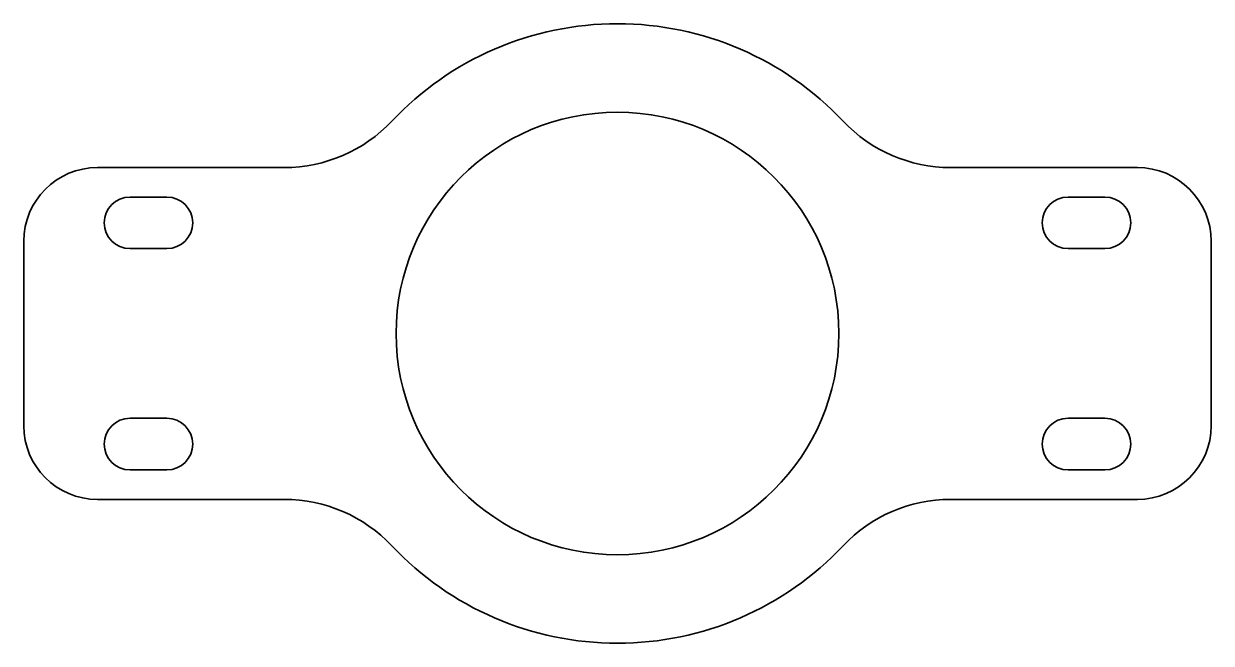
# Model space of a CAD drawing. Header units: inches. Extents: x 0 to 161, y 0 to 84.
import ezdxf

# ---------------------------------------------------------------- set-up
doc = ezdxf.new("R2010")
doc.units = ezdxf.units.IN
doc.header["$MEASUREMENT"] = 0
doc.layers.add('SIMUMAK Visible (ISO)', color=7, linetype='Continuous', lineweight=35)

# ---------------------------------------------------------------- blocks, each defined once
blk = doc.blocks.new('CDR-IN-V029-CBA001_Sheet_2_CDR-IN-V029-CBA001')
at = {"layer": 'SIMUMAK Visible (ISO)'}
for p, q in [((-70.46, 22.5), (-45.14, 22.5)), ((45.14, 22.5), (70.46, 22.5)), ((-66.06, 18.5), (-61.06, 18.5)), ((61.06, 18.5), (66.06, 18.5)), ((-80.46, -12.5), (-80.46, 12.5)), ((-61.06, 11.5), (-66.06, 11.5)), ((66.06, 11.5), (61.06, 11.5)), ((80.46, 12.5), (80.46, -12.5)), ((-66.06, -11.5), (-61.06, -11.5)), ((61.06, -11.5), (66.06, -11.5)), ((-61.06, -18.5), (-66.06, -18.5)), ((66.06, -18.5), (61.06, -18.5)), ((-45.14, -22.5), (-70.46, -22.5)), ((70.46, -22.5), (45.14, -22.5))]:
    blk.add_line(p, q, dxfattribs=at)
blk.add_circle((0, 0), 30, dxfattribs=at)
at = {"layer": 'SIMUMAK Visible (ISO)', "extrusion": (0, 0, -1)}
for centre, radius, start, end in [((0, 0), 42, 43.2737, 136.7263), ((70.46, 12.5), 10, 0, 90), ((-70.46, 12.5), 10, 90, 180), ((66.06, 15), 3.5, 270, 90), ((61.06, 15), 3.5, 90, 270), ((-61.06, 15), 3.5, 270, 90), ((-66.06, 15), 3.5, 90, 270), ((70.46, -12.5), 10, 270, 0), ((66.06, -15), 3.5, 270, 90), ((61.06, -15), 3.5, 90, 270), ((-61.06, -15), 3.5, 270, 90), ((-66.06, -15), 3.5, 90, 270), ((-70.46, -12.5), 10, 180, 270), ((0, 0), 42, 223.2737, 316.7263)]:
    blk.add_arc(centre, radius, start, end, dxfattribs=at)
at = {"layer": 'SIMUMAK Visible (ISO)'}
for centre, start, end in [((-45.14, 42.5), 270, 316.7263), ((45.14, 42.5), 223.2737, 270), ((-45.14, -42.5), 43.2737, 90), ((45.14, -42.5), 90, 136.7263)]:
    blk.add_arc(centre, 20, start, end, dxfattribs=at)

msp = doc.modelspace()

# ---------------------------------------------------------------- block references
msp.add_blockref('CDR-IN-V029-CBA001_Sheet_2_CDR-IN-V029-CBA001', (80.46, 41.92))

doc.saveas('drawing.dxf')
